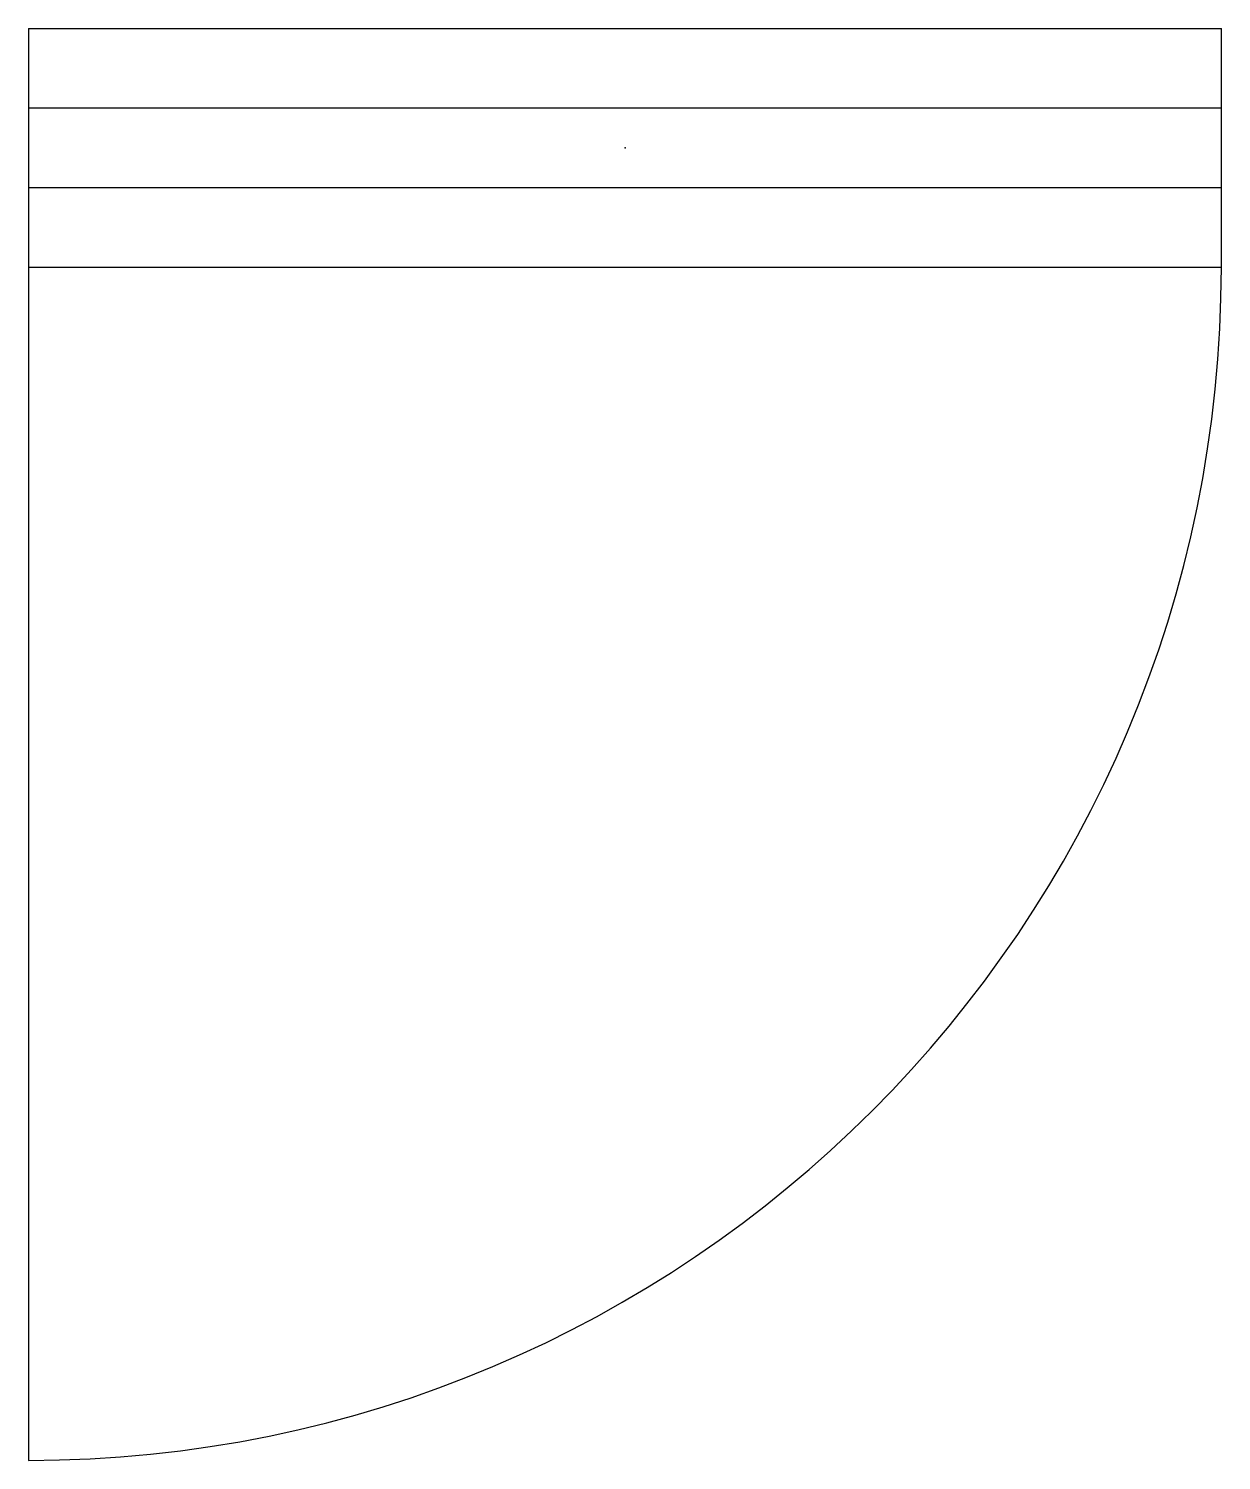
# Model space of a CAD drawing. Header units: millimetres. Extents: x -250 to 250, y -550 to 50.
import ezdxf

# ---------------------------------------------------------------- set-up
doc = ezdxf.new("R2010")
doc.units = ezdxf.units.MM
doc.layers.add('@F15_Gridline_Glass', color=134, linetype='Continuous')

msp = doc.modelspace()

# ---------------------------------------------------------------- linework, layer by layer
at = {"ltscale": 10}
msp.add_point((0, 0), dxfattribs=at)
at = {"layer": '@F15_Gridline_Glass'}
for p, q in [((-250, 50), (-250, -50)), ((-250, 50), (250, 50)), ((250, -50), (250, 50)), ((250, 16.67), (-250, 16.67)), ((250, -16.67), (-250, -16.67)), ((-250, -50), (250, -50)), ((-250, -50), (-250, -550))]:
    msp.add_line(p, q, dxfattribs=at)
msp.add_arc((-250, -50), 500, 270, 0, dxfattribs=at)

doc.saveas('drawing.dxf')
